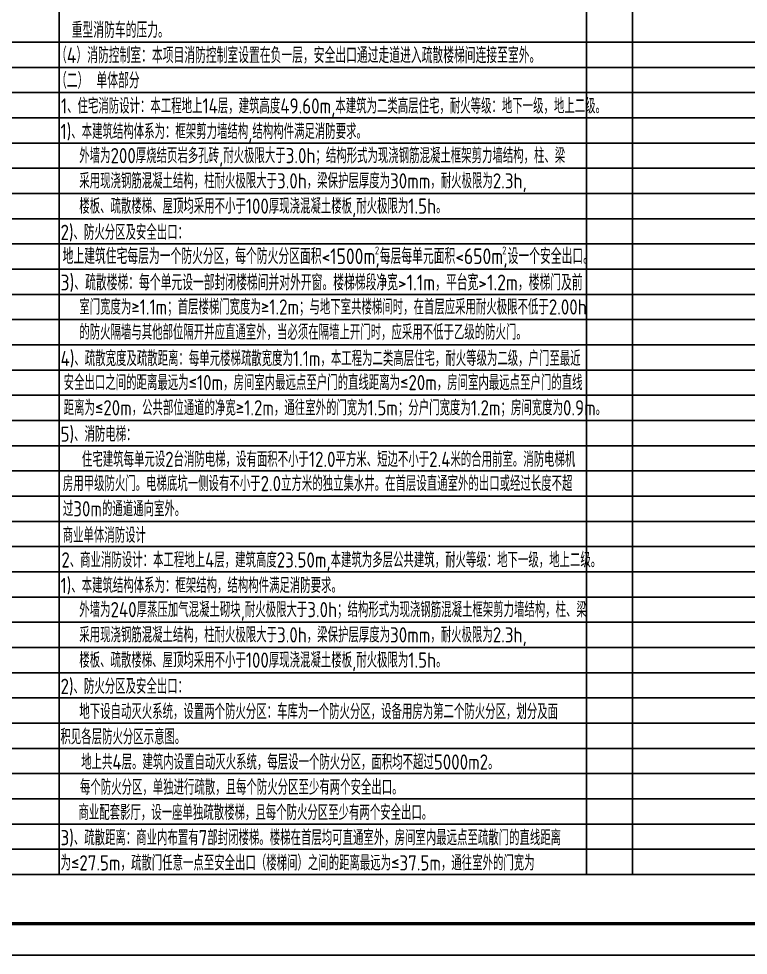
# Model space of a CAD drawing. Extents: x -737978 to 768813, y -372247 to 1140308.
# Drawn here: x -565685 to -542559, y -43903 to -14197 of the extents above; entities that cross this region are included whole.
import ezdxf

# ---------------------------------------------------------------- set-up
doc = ezdxf.new("R2010")
doc.units = 0
doc.header["$LTSCALE"] = 1000
doc.header["$MEASUREMENT"] = 0
for name, color, linetype in [('A-ANNO-TABS', 7, 'CONTINUOUS'), ('A-ANNO-TEXT', 7, 'CONTINUOUS'), ('PUB_TITLE', 4, 'CONTINUOUS')]:
    doc.layers.add(name, color=color, linetype=linetype)
doc.styles.add('A-单线字', font='GBENOR', dxfattribs={"bigfont": 'GBCBIG'})

msp = doc.modelspace()

# ---------------------------------------------------------------- linework, layer by layer
at = {"layer": 'A-ANNO-TABS', "color": 8}
for p, q in [((-564407.6, 11497.5), (-564407.6, -41342)), ((-547682.6, 11458), (-547682.6, -41342)), ((-546232.6, 11458), (-546232.6, -41342)), ((-546232.6, 11458), (-546232.6, -41342))]:
    msp.add_line(p, q, dxfattribs=at)
for points in [[(-602257.6, -14942), (-530258.7, -14942)], [(-602257.6, -15742), (-530258.7, -15742)], [(-602257.6, -16542), (-530258.7, -16542)], [(-602257.6, -17342), (-530258.7, -17342)], [(-602257.6, -18142), (-530258.7, -18142)], [(-602257.6, -18942), (-530258.7, -18942)], [(-602257.6, -19742), (-530258.7, -19742)], [(-602257.6, -20542), (-530258.7, -20542)], [(-602257.6, -21342), (-530258.7, -21342)], [(-602257.6, -22142), (-530258.7, -22142)], [(-602257.6, -22942), (-530258.7, -22942)], [(-602257.6, -23742), (-530258.7, -23742)], [(-602257.6, -24542), (-530258.7, -24542)], [(-602257.6, -25342), (-530258.7, -25342)], [(-602257.6, -26142), (-530258.7, -26142)], [(-602257.6, -26942), (-530258.7, -26942)], [(-602257.6, -27742), (-530258.7, -27742)], [(-602257.6, -28542), (-530258.7, -28542)], [(-602257.6, -29342), (-530258.7, -29342)], [(-602257.6, -30142), (-530258.7, -30142)], [(-602257.6, -30942), (-530258.7, -30942)], [(-602257.6, -31742), (-530258.7, -31742)], [(-602257.6, -32542), (-530258.7, -32542)], [(-602257.6, -33342), (-530258.7, -33342)], [(-602257.6, -34142), (-530297.5, -34142)], [(-602257.6, -34942), (-530297.5, -34942)], [(-602257.6, -35742), (-530297.5, -35742)], [(-602257.6, -36542), (-530297.5, -36542)], [(-602257.6, -37342), (-530297.5, -37342)], [(-602257.6, -38142), (-530297.5, -38142)], [(-602257.6, -38942), (-530297.5, -38942)], [(-602257.6, -38942), (-530297.5, -38942)], [(-602257.6, -39742), (-530297.5, -39742)], [(-602257.6, -39742), (-530297.5, -39742)], [(-602257.6, -40542), (-530297.5, -40542)], [(-602257.6, -40542), (-530297.5, -40542)], [(-602257.6, -41342), (-530297.5, -41342)]]:
    msp.add_lwpolyline(points, dxfattribs=at)
at = {"layer": 'PUB_TITLE'}
msp.add_lwpolyline([(-604757.6, -43902.5), (-520657.6, -43902.5), (-520657.6, 15497.5), (-604757.6, 15497.5)], close=True, dxfattribs=at)
at = {"layer": 'PUB_TITLE', "const_width": 100}
msp.add_lwpolyline([(-602257.6, -42902.5), (-521657.6, -42902.5), (-521657.6, 14497.5), (-602257.6, 14497.5)], close=True, dxfattribs=at)
msp.add_lwpolyline([(-602257.6, -42902.5), (-521657.6, -42902.5), (-521657.6, 14497.5), (-602257.6, 14497.5)], close=True, dxfattribs=at)
msp.add_lwpolyline([(-602257.6, -42902.5), (-521657.6, -42902.5), (-521657.6, 14497.5), (-602257.6, 14497.5)], close=True, dxfattribs=at)

# ---------------------------------------------------------------- texts
at = {"layer": 'A-ANNO-TEXT', "color": 6, "style": 'A-单线字', "width": 0.95}
for s, height, p in [('重型消防车的压力。', 500, (-564005.3, -14807.5)), ('（4）消防控制室：本项目消防控制室设置在负一层，安全出口通过走道进入疏散楼梯间连接至室外。', 500, (-564503.2, -15607.5)), ('（二） 单体部分', 500, (-564503.2, -16407.5)), ('地下设自动灭火系统，设置两个防火分区：车库为一个防火分区，设备用房为第二个防火分区，划分及面', 482.27, (-563763, -36413.8)), ('积见各层防火分区示意图。', 482.27, (-564362.4, -37213.8)), (' 地上共4层。建筑内设置自动灭火系统，每层设一个防火分区，面积均不超过5000m2。', 482.27, (-563954.3, -38013.8)), ('每个防火分区，单独进行疏散，且每个防火分区至少有两个安全出口。', 482.27, (-563743.1, -38813.8)), ('商业配套影厅，设一座单独疏散楼梯，且每个防火分区至少有两个安全出口。', 482.27, (-563791.5, -39613.8))]:
    msp.add_text(s, height=height, dxfattribs=at).set_placement(p)
for s, p in [('1、住宅消防设计：本工程地上14层，建筑高度49.60m,本建筑为二类高层住宅，耐火等级：地下一级，地上二级。', (-564345.2, -17204.9)), ('2、商业消防设计：本工程地上4层，建筑高度23.50m,本建筑为多层公共建筑，耐火等级：地下一级，地上二级。', (-564333.2, -31604.9))]:
    msp.add_text(s, height=482.27, rotation=359.99977, dxfattribs=at).set_placement(p)
at = {"layer": 'A-ANNO-TEXT', "style": 'A-单线字', "width": 0.95}
for s, height, p in [('1)、本建筑结构体系为：框架剪力墙结构,结构构件满足消防要求。', 482.27, (-564359.2, -18013.8)), ('2)、防火分区及安全出口：', 482.27, (-564359.2, -21213.8)), ('地上建筑住宅每层为一个防火分区，每个防火分区面积<1500m,每层每单元面积<650m,设一个安全出口。', 500, (-564293.9, -21981.2)), ('2', 250, (-554395.9, -21673.9)), ('2', 250, (-550361, -21673.9)), ('3)、疏散楼梯：每个单元设一部封闭楼梯间并对外开窗。楼梯梯段净宽>1.1m，平台宽>1.2m，楼梯门及前', 500, (-564359.2, -22813.8)), ('4)、疏散宽度及疏散距离：每单元楼梯疏散宽度为1.1m，本工程为二类高层住宅，耐火等级为二级，户门至最近', 482.27, (-564359.2, -25213.8)), ('安全出口之间的距离最远为≤10m，房间室内最远点至户门的直线距离为≤20m，房间室内最远点至户门的直线', 482.27, (-564259.6, -25978.7)), ('5)、消防电梯：', 482.27, (-564359.2, -27613.8)), ('住宅建筑每单元设2台消防电梯，设有面积不小于12.0平方米、短边不小于2.4米的合用前室。消防电梯机', 482.27, (-563681.2, -28413.8)), ('房用甲级防火门。电梯底坑一侧设有不小于2.0立方米的独立集水井。在首层设直通室外的出口或经过长度不超', 482.27, (-564285.2, -29182.2)), ('过30m的通道通向室外。', 482.27, (-564285.2, -29982.2)), ('1)、本建筑结构体系为：框架结构，结构构件满足消防要求。', 482.27, (-564359.2, -32413.8)), ('2)、防火分区及安全出口：', 482.27, (-564359.2, -35613.8)), ('3)、疏散距离：商业内布置有7部封闭楼梯。楼梯在首层均可直通室外，房间室内最远点至疏散门的直线距离', 482.27, (-564359.2, -40413.8)), ('为≤27.5m，疏散门任意一点至安全出口（楼梯间）之间的距离最远为≤37.5m，通往室外的门宽为', 482.27, (-564359.2, -41213.8))]:
    msp.add_text(s, height=height, dxfattribs=at).set_placement(p)
at = {"layer": 'A-ANNO-TEXT', "color": 0, "style": 'A-单线字', "width": 0.95}
for s, p in [('外墙为200厚烧结页岩多孔砖,耐火极限大于3.0h；结构形式为现浇钢筋混凝土框架剪力墙结构，柱、梁', (-563764.9, -18781.2)), ('采用现浇钢筋混凝土结构，柱耐火极限大于3.0h，梁保护层厚度为30mm，耐火极限为2.3h,', (-563764.9, -19581.2)), ('楼板、疏散楼梯、屋顶均采用不小于100厚现浇混凝土楼板,耐火极限为1.5h。', (-563764.9, -20381.2)), ('室门宽度为≥1.1m；首层楼梯门宽度为≥1.2m；与地下室共楼梯间时，在首层应采用耐火极限不低于2.00h', (-563764.9, -23581.2)), ('的防火隔墙与其他部位隔开并应直通室外，当必须在隔墙上开门时，应采用不低于乙级的防火门。', (-563764.9, -24381.2)), ('距离为≤20m，公共部位通道的净宽≥1.2m，通往室外的门宽为1.5m；分户门宽度为1.2m；房间宽度为0.9m。', (-564259.6, -26778.7)), ('外墙为240厚蒸压加气混凝土砌块,耐火极限大于3.0h；结构形式为现浇钢筋混凝土框架剪力墙结构，柱、梁', (-563764.9, -33181.2)), ('采用现浇钢筋混凝土结构，柱耐火极限大于3.0h，梁保护层厚度为30mm，耐火极限为2.3h,', (-563764.9, -33981.2)), ('楼板、疏散楼梯、屋顶均采用不小于100厚现浇混凝土楼板,耐火极限为1.5h。', (-563764.9, -34781.2))]:
    msp.add_text(s, height=482.27, rotation=0.00023, dxfattribs=at).set_placement(p)
at = {"layer": 'A-ANNO-TEXT', "style": 'A-单线字', "width": 0.95}
msp.add_text('商业单体消防设计', height=482.27, rotation=359.99977, dxfattribs=at).set_placement((-564291.9, -30821))

doc.saveas('drawing.dxf')
